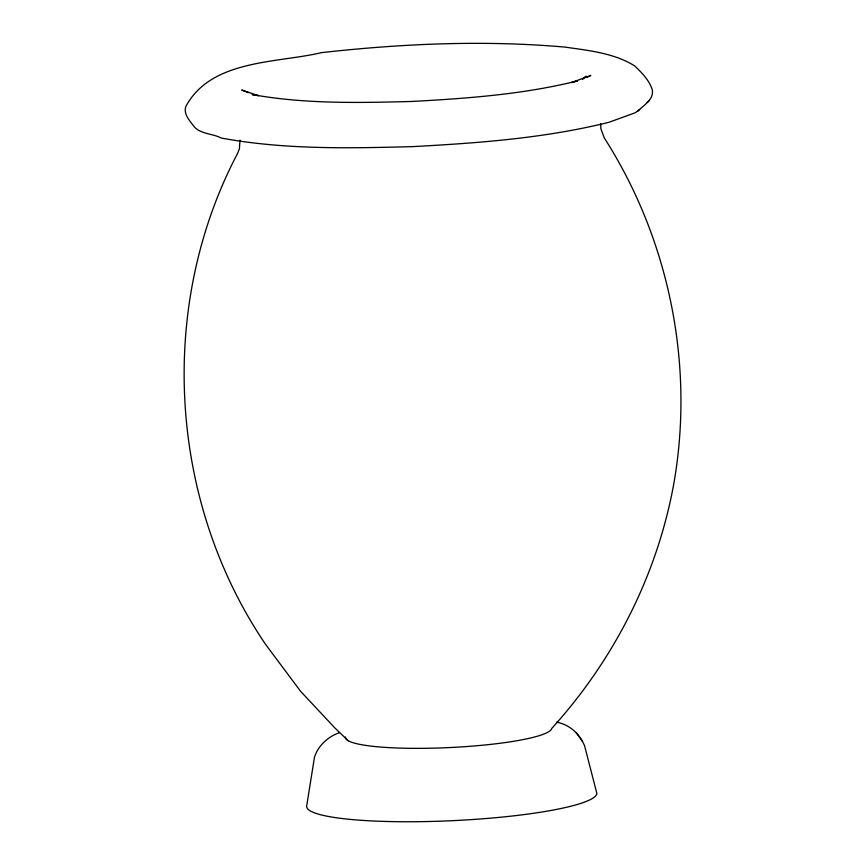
<?xml version="1.0" encoding="UTF-8"?>
<svg xmlns="http://www.w3.org/2000/svg" width="865" height="865" viewBox="0 0 865 865"><rect width="100%" height="100%" fill="white"/><g stroke="black" fill="none" stroke-linecap="round" stroke-linejoin="round"><path stroke-width="1.3" d="M637.678 111.347C643.398 105.249 653.918 99.897 652.34 89.96C649.388 80.369 641.711 72.563 634.564 65.816C613.826 53.003 588.687 50.527 565.094 47.11C484.022 39.974 402.322 43.618 321.553 52.635C276.854 63.264 210.941 59.198 185.715 106.719C183.477 114.245 189.543 120.473 193.609 125.976C199.956 134.302 212.358 133.329 220.953 137.924L223.397 138.432C285.839 149.71 349.665 148.293 412.843 146.618C478.615 143.039 544.809 138.238 608.928 122.289L635.343 112.71L639.657 109.498M584.362 77.98L586.016 76.185L582.502 79.472M647.204 102.416L649.269 100.481M586.665 77.515L590.838 75.439L571.484 82.564L577.463 80.921C523.357 94.382 467.489 98.437 411.989 101.454C358.672 102.87 304.815 104.07 252.115 94.544L258.484 95.658L241.735 90.047L248.385 92.62M339.253 732.774C328.03 736.602 318.039 745.803 314.471 757.243L306.718 805.78A145.32 20.976 -2.7 0 0 447.486 820.896A145.32 20.976 -2.7 0 0 596.915 793.638L584.621 745.933C579.745 733.898 569.516 724.459 556.487 722.167M348.238 740.764L335.09 728.168L300.652 691.373L265.631 644.457C168.534 501.397 156.954 306.459 237.615 153.354L239.421 148.726L239.983 140.108M582.469 741.348L576.079 732.482M600.678 123.771L600.861 128.734L604.332 138C669.337 239.681 694.768 365.344 673.705 484.238C657.14 575.16 613.804 660.06 551.794 728.373A103.292 14.91 -2.7 0 1 445.572 747.749A103.292 14.91 -2.7 0 1 345.524 737.012"/></g></svg>
